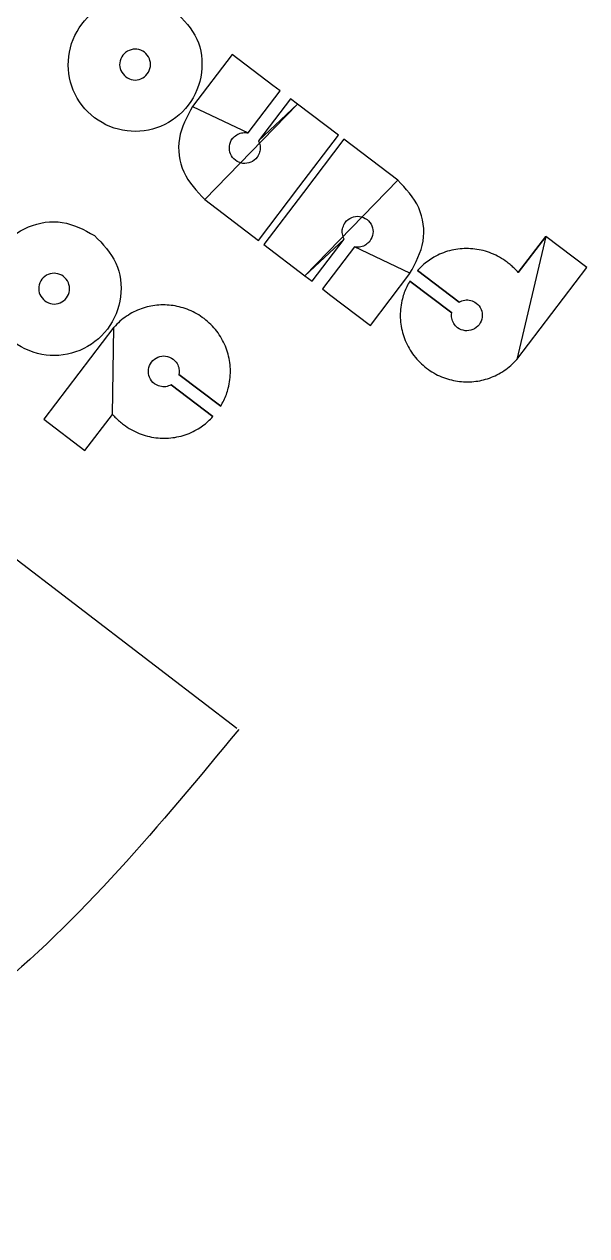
# Model space of a CAD drawing. Extents: x -4 to 108, y 0 to 58.
# Drawn here: x 98.44 to 107.6, y 5.64 to 25.37 of the extents above; entities that cross this region are included whole.
import ezdxf

# ---------------------------------------------------------------- set-up
doc = ezdxf.new("R2010")
doc.units = 0
doc.layers.add('B.Cu', color=7, linetype='CONTINUOUS')

msp = doc.modelspace()

# ---------------------------------------------------------------- linework, layer by layer
at = {"layer": 'B.Cu', "color": 7}
for points in [[(102.083901, 23.599875), (102.604224, 24.28487), (102.488223, 24.372984), (101.822035, 24.879021), (101.17824, 24.031477)], [(102.888252, 24.069122), (102.772696, 24.156899), (102.252374, 23.471903)], [(101.378058, 22.513544), (101.377458, 22.512754), (102.252694, 21.847924), (102.911337, 22.715016), (103.555132, 23.56256), (102.888252, 24.069122), (102.888252, 24.069122)], [(101.844429, 23.52544), (101.846699, 23.523715)], [(104.519771, 22.829797), (103.643893, 23.495114), (102.986263, 22.629355), (102.341455, 21.780478), (103.008138, 21.274066), (103.008138, 21.274066)], [(102.242533, 23.22304), (102.244458, 23.221578)], [(103.654722, 22.121593), (103.654376, 22.121856)], [(106.458762, 19.909387), (106.461279, 19.907474), (107.599262, 21.405609), (106.930655, 21.913483), (106.930655, 21.913483)], [(106.930655, 21.913483), (106.484686, 21.326372)], [(103.008138, 21.274066), (103.12478, 21.185465), (103.645477, 21.870954)], [(103.8139, 21.74302), (103.293203, 21.057531), (103.408512, 20.969942), (104.075194, 20.46353), (104.719364, 21.311567), (104.720001, 21.312407)], [(104.067155, 21.837033), (104.058456, 21.825581), (104.053319, 21.818819), (104.052431, 21.819493)], [(104.843953, 21.357694), (105.519865, 20.84427)], [(105.400019, 20.668459), (104.717591, 21.186832)], [(99.89846, 20.43258), (99.894758, 20.435392), (98.757412, 18.938097), (99.427204, 18.429323), (99.872574, 19.015644)], [(100.957384, 19.666676), (101.637542, 19.150028)], [(101.511203, 18.980938), (100.832773, 19.496274), (100.832773, 19.496274)]]:
    msp.add_lwpolyline(points, close=True, dxfattribs=at)
msp.add_lwpolyline([(97.827428, 17.02267), (101.901848, 13.906098)], dxfattribs=at)
for points, knots in [([(100.900562, 25.579004), (100.729803, 25.671178), (100.3933, 25.852821), (99.799951, 25.759462), (99.335428, 25.402638), (99.112853, 24.854679), (99.192589, 24.272116), (99.552852, 23.804475), (100.100133, 23.582906), (100.683184, 23.661486), (101.15224, 24.022587), (101.370856, 24.566566), (101.300707, 25.163429), (101.035244, 25.439127), (100.900562, 25.579004)], [0, 0, 0, 0, 0.568674, 1.120644, 1.689873, 2.258582, 2.810582, 3.379288, 3.948448, 4.501112, 5.069956, 5.639318, 6.191953, 6.761081, 6.761081, 6.761081, 6.761081]), ([(100.091664, 24.512259), (100.060546, 24.544512), (99.99925, 24.608042), (99.982595, 24.745606), (100.032954, 24.871225), (100.141396, 24.954522), (100.27611, 24.972875), (100.4026, 24.922057), (100.485386, 24.813923), (100.502968, 24.679543), (100.451494, 24.553303), (100.34462, 24.470934), (100.208189, 24.449358), (100.130881, 24.49109), (100.091664, 24.512259)], [0, 0, 0, 0, 0.131388, 0.258807, 0.389976, 0.521501, 0.649405, 0.780889, 0.911585, 1.038922, 1.170353, 1.301427, 1.428277, 1.558875, 1.558875, 1.558875, 1.558875]), ([(101.17824, 24.031477), (101.086936, 23.86251), (100.907176, 23.529849), (100.986792, 22.927064), (101.246362, 22.65273), (101.378058, 22.513544)], [0, 0, 0, 0, 0.566243, 1.114817, 1.679783, 1.679783, 1.679783, 1.679783]), ([(102.244458, 23.221578), (102.24389, 23.220879), (102.242798, 23.219535), (102.241085, 23.217763), (102.238767, 23.21511), (102.236489, 23.211136), (102.233026, 23.206571), (102.204529, 23.168397), (102.131225, 23.111059), (101.99663, 23.092515), (101.870212, 23.143746), (101.786556, 23.252075), (101.768651, 23.386263), (101.801737, 23.474195), (101.832544, 23.510367), (101.836352, 23.514034), (101.839729, 23.516728), (101.841354, 23.519971), (101.842598, 23.522637), (101.843811, 23.524494), (101.844429, 23.52544)], [0, 0, 0, 0, 0.002701, 0.005189, 0.007395, 0.013248, 0.018858, 0.024577, 0.156215, 0.283634, 0.41497, 0.546886, 0.674681, 0.806379, 0.811853, 0.816962, 0.822305, 0.824499, 0.827757, 0.83114, 0.83114, 0.83114, 0.83114]), ([(101.846699, 23.523715), (101.868595, 23.543327), (101.911991, 23.582195), (101.997839, 23.608835), (102.055198, 23.602863), (102.083901, 23.599875)], [0, 0, 0, 0, 0.087489, 0.173397, 0.259444, 0.259444, 0.259444, 0.259444]), ([(102.252374, 23.471903), (102.263057, 23.445017), (102.284361, 23.391404), (102.281188, 23.301585), (102.255507, 23.249403), (102.242533, 23.22304)], [0, 0, 0, 0, 0.086212, 0.171911, 0.25941, 0.25941, 0.25941, 0.25941]), ([(104.720001, 21.312407), (104.811094, 21.481203), (104.99055, 21.813736), (104.910866, 22.416194), (104.651405, 22.690587), (104.519771, 22.829797)], [0, 0, 0, 0, 0.565525, 1.114099, 1.679016, 1.679016, 1.679016, 1.679016]), ([(99.582411, 21.928958), (99.411737, 22.020995), (99.075223, 22.202463), (98.481997, 22.109611), (98.01685, 21.753089), (97.794585, 21.204564), (97.874471, 20.621891), (98.234394, 20.154019), (98.781678, 19.932657), (99.364692, 20.01183), (99.833511, 20.373153), (100.052259, 20.916917), (99.98236, 21.513539), (99.717033, 21.789129), (99.582411, 21.928958)], [0, 0, 0, 0, 0.56833, 1.120556, 1.689595, 2.258837, 2.811337, 3.379721, 3.948664, 4.501281, 5.070522, 5.639562, 6.191905, 6.760793, 6.760793, 6.760793, 6.760793]), ([(103.645477, 21.870954), (103.634778, 21.89791), (103.613396, 21.951784), (103.616597, 22.042055), (103.641918, 22.094881), (103.654722, 22.121593)], [0, 0, 0, 0, 0.086408, 0.172695, 0.260958, 0.260958, 0.260958, 0.260958]), ([(103.654376, 22.121856), (103.654795, 22.122401), (103.655647, 22.123511), (103.656953, 22.125155), (103.659548, 22.127338), (103.661304, 22.13164), (103.663817, 22.136594), (103.689655, 22.176825), (103.766492, 22.231825), (103.900422, 22.25081), (104.02723, 22.198609), (104.109766, 22.09161), (104.130964, 21.954427), (104.088691, 21.876655), (104.067155, 21.837033)], [0, 0, 0, 0, 0.002064, 0.0042, 0.006286, 0.012132, 0.017697, 0.023058, 0.15524, 0.282869, 0.415111, 0.545963, 0.673217, 0.805379, 0.805379, 0.805379, 0.805379]), ([(104.052431, 21.819493), (104.03018, 21.799951), (103.986173, 21.761299), (103.900174, 21.734091), (103.842641, 21.740045), (103.8139, 21.74302)], [0, 0, 0, 0, 0.088221, 0.174487, 0.260597, 0.260597, 0.260597, 0.260597]), ([(106.484686, 21.326372), (106.475676, 21.336563), (106.45764, 21.356963), (106.428513, 21.385884), (106.398005, 21.413183), (106.367167, 21.440427), (106.335341, 21.467237), (106.27481, 21.515055), (106.181851, 21.576872), (106.051247, 21.640246), (105.915429, 21.684918), (105.776666, 21.709091), (105.638183, 21.717988), (105.500377, 21.710649), (105.365125, 21.683432), (105.233445, 21.638812), (105.116481, 21.579609), (105.012021, 21.514405), (104.92279, 21.44179), (104.870318, 21.385818), (104.843953, 21.357694)], [0, 0, 0, 0, 0.040799, 0.081674, 0.123042, 0.163604, 0.20512, 0.247859, 0.395007, 0.538917, 0.682145, 0.822433, 0.960305, 1.097744, 1.235139, 1.372906, 1.513548, 1.627423, 1.741852, 1.85741, 1.85741, 1.85741, 1.85741]), ([(98.772962, 20.863332), (98.741894, 20.895614), (98.680653, 20.959246), (98.663909, 21.096701), (98.713981, 21.222448), (98.822469, 21.305722), (98.957268, 21.323529), (99.083423, 21.272343), (99.166547, 21.164647), (99.184783, 21.030213), (99.133294, 20.903939), (99.026237, 20.821764), (98.889738, 20.80037), (98.81227, 20.842139), (98.772962, 20.863332)], [0, 0, 0, 0, 0.13137, 0.258957, 0.389818, 0.521555, 0.649276, 0.780635, 0.91151, 1.038711, 1.170349, 1.301112, 1.428178, 1.559065, 1.559065, 1.559065, 1.559065]), ([(104.717591, 21.186832), (104.7003, 21.156515), (104.66584, 21.096095), (104.626138, 20.999307), (104.592329, 20.887686), (104.567382, 20.76165), (104.558914, 20.622104), (104.568351, 20.483479), (104.596961, 20.347565), (104.641719, 20.215559), (104.702668, 20.088369), (104.782662, 19.970008), (104.878543, 19.86109), (104.98793, 19.766507), (105.106542, 19.687167), (105.231285, 19.624958), (105.361406, 19.581039), (105.49389, 19.554218), (105.626718, 19.542686), (105.758676, 19.54692), (105.888648, 19.568006), (106.015525, 19.605065), (106.138136, 19.657572), (106.254248, 19.726259), (106.363037, 19.80966), (106.426608, 19.875888), (106.458762, 19.909387)], [0, 0, 0, 0, 0.104614, 0.208495, 0.31298, 0.454202, 0.59285, 0.731196, 0.869772, 1.008306, 1.148503, 1.291556, 1.435474, 1.58263, 1.724085, 1.862549, 1.99956, 2.13485, 2.267132, 2.398696, 2.529893, 2.661069, 2.79431, 2.92893, 3.064873, 3.204007, 3.204007, 3.204007, 3.204007]), ([(101.637542, 19.150028), (101.655007, 19.180921), (101.689856, 19.242563), (101.730888, 19.340701), (101.766309, 19.453328), (101.789942, 19.580608), (101.797791, 19.720546), (101.78864, 19.859417), (101.761215, 19.995516), (101.716486, 20.127485), (101.654125, 20.253533), (101.575542, 20.372559), (101.478889, 20.480935), (101.369341, 20.575252), (101.250916, 20.654633), (101.126156, 20.716891), (100.995564, 20.759805), (100.863282, 20.788512), (100.730718, 20.800303), (100.599005, 20.795998), (100.469289, 20.774906), (100.34273, 20.737776), (100.219982, 20.685386), (100.103638, 20.616381), (99.993892, 20.533027), (99.930473, 20.466275), (99.89846, 20.43258)], [0, 0, 0, 0, 0.106389, 0.21228, 0.318387, 0.460128, 0.599364, 0.737868, 0.8765, 1.014676, 1.154709, 1.297277, 1.441255, 1.588899, 1.729805, 1.867974, 2.005765, 2.141117, 2.273252, 2.40397, 2.53547, 2.666405, 2.798757, 2.934738, 3.07134, 3.210576, 3.210576, 3.210576, 3.210576]), ([(105.519865, 20.84427), (105.549866, 20.857322), (105.609979, 20.883475), (105.711572, 20.877069), (105.813029, 20.829434), (105.889753, 20.729595), (105.907569, 20.595015), (105.856139, 20.468766), (105.748402, 20.385248), (105.613844, 20.366469), (105.499831, 20.412979), (105.428856, 20.492158), (105.394518, 20.578756), (105.398188, 20.638593), (105.400019, 20.668459)], [0, 0, 0, 0, 0.097015, 0.194392, 0.294569, 0.425891, 0.553365, 0.684747, 0.816444, 0.943749, 1.075016, 1.167725, 1.256924, 1.345808, 1.345808, 1.345808, 1.345808]), ([(100.832773, 19.496274), (100.803298, 19.48369), (100.744278, 19.458492), (100.644717, 19.466573), (100.545112, 19.514552), (100.468615, 19.61357), (100.449926, 19.747769), (100.500757, 19.874226), (100.608923, 19.957256), (100.74348, 19.975568), (100.858162, 19.928835), (100.930078, 19.848497), (100.965161, 19.7592), (100.959981, 19.697568), (100.957384, 19.666676)], [0, 0, 0, 0, 0.094961, 0.190145, 0.288876, 0.419971, 0.547398, 0.678354, 0.809967, 0.937555, 1.068655, 1.163521, 1.255053, 1.347036, 1.347036, 1.347036, 1.347036]), ([(99.872574, 19.015644), (99.88167, 19.005345), (99.899674, 18.984961), (99.928083, 18.955908), (99.958457, 18.928896), (99.989671, 18.902111), (100.022361, 18.875804), (100.083454, 18.828291), (100.176233, 18.765962), (100.306674, 18.702254), (100.442358, 18.657748), (100.580784, 18.633103), (100.719373, 18.624346), (100.85686, 18.633102), (100.99218, 18.659608), (101.123773, 18.703813), (101.241681, 18.76044), (101.343499, 18.827839), (101.432208, 18.898686), (101.484741, 18.953385), (101.511203, 18.980938)], [0, 0, 0, 0, 0.04122, 0.081584, 0.121804, 0.163117, 0.204974, 0.247667, 0.395315, 0.5393, 0.681818, 0.822251, 0.959987, 1.097491, 1.234379, 1.37246, 1.512942, 1.625385, 1.738187, 1.852686, 1.852686, 1.852686, 1.852686]), ([(101.930008, 13.882601), (100.649924, 12.332106), (98.079097, 9.218209), (92.541678, 6.335156), (87.149394, 5.419054), (82.533024, 5.90195), (78.899118, 7.000353), (76.776026, 8.284664), (75.723361, 8.921447)], [0, 0, 0, 0, 5.981503, 12.012807, 18.26197, 22.11804, 25.859065, 29.538014, 29.538014, 29.538014, 29.538014])]:
    msp.add_open_spline(points, degree=3, knots=knots, dxfattribs=at)

doc.saveas('drawing.dxf')
